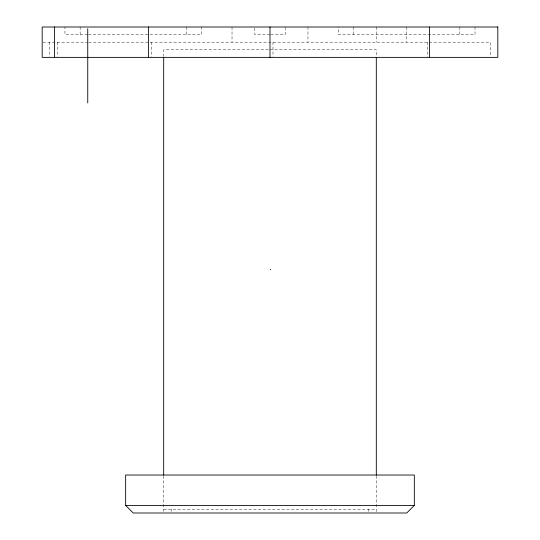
<?xml version="1.0" encoding="UTF-8"?>
<svg xmlns="http://www.w3.org/2000/svg" width="540" height="540" viewBox="0 0 540 540"><rect width="100%" height="100%" fill="white"/><g stroke="black" fill="none" stroke-linecap="round" stroke-linejoin="round"><path stroke-width="0.41" stroke-dasharray="2.7 2.03" d="M87.683 34.594L64.962 34.594L64.962 27M88.519 34.594L201.65 34.594L201.65 27M269.993 34.594L254.806 34.594L254.806 27M270.776 34.594L285.181 34.594L285.181 27M42.937 42.188L87.817 42.188M88.655 42.188L490.212 42.188L490.212 56.531M268.407 49.781L163.681 49.781L163.681 56.531M269.993 49.781L376.306 49.781L376.306 56.531M270 269.622L270.756 269.622M163.681 509.207L376.306 509.207M475.025 27L475.025 34.594L338.337 34.594L338.337 27M459.837 27L459.837 34.594M427.383 42.188L427.383 56.578M406.681 27L406.681 42.188M376.306 27L376.306 42.188M376.306 475.862L376.306 513M368.699 509.207L368.699 511.481M353.525 27L353.525 34.594M307.962 27L307.962 42.188M272.997 42.188L272.997 56.531M270.378 269.244L270.378 270M232.025 27L232.025 42.188M186.462 27L186.462 34.594M171.288 509.207L171.288 511.481M163.681 475.862L163.681 511.481M151.497 42.188L151.497 56.578M80.15 27L80.15 34.594M57.659 42.188L57.659 56.531M49.775 42.188L49.775 56.531"/><path stroke-width="0.81" d="M414.335 505.406L406.728 513L133.258 513L125.651 505.406L125.651 475.031L414.335 475.031L414.335 505.406L125.651 505.406M429.462 27L429.462 57.375M376.306 57.375L376.306 475.031M269.993 27L269.993 57.375M163.681 57.375L163.681 475.031M148.493 27L148.493 57.375M87.743 28.735L87.743 102.938M54.513 27L54.513 57.375M497.819 27L42.181 27L42.181 57.375L497.819 57.375L497.806 27"/></g></svg>
